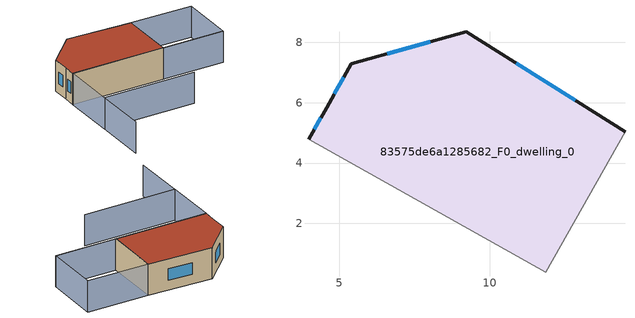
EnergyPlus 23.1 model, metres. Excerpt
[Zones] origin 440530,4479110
83575de6a1285682_F0_dwelling_0
 floor ground (EU_floor_Construction): 14.49,5.04 11.86,0.38 3.99,4.79 4.59,5.84 5.41,7.3 9.22,8.36 z0
 wall outside (EU_wall_Construction): 14.49,5.04 9.22,8.36 5.41,7.3 4.59,5.84 3.99,4.79 z0:3
 wall adiabatic (EU_wall_Construction): 3.99,4.79 11.86,0.38 14.49,5.04 z0:3
 window (EU_Window_Construction): 4.4,5.51 4.18,5.12 / 5.15,6.84 4.85,6.3 / 8.03,8.02 6.6,7.63 / 12.84,6.08 10.87,7.32 z0.94:2.06
 roof outside (EU_roof_Construction): 11.86,0.38 14.49,5.04 9.22,8.36 5.41,7.3 4.59,5.84 3.99,4.79 z3
shading: -1.04,-4.22 1.51,0.3 / 1.51,0.3 9.29,-4.09 / 1.41,0.22 4,4.82 / 4,4.82 16.98,-2.52 / 17.04,-2.59 11.83,0.39 / 11.83,0.39 14.49,5.04 / 14.49,5.04 19.7,2.05 / 19.7,2.05 17.04,-2.59 z0:3
[Building]
EU S2 Campaign: North Axis=0; Terrain=City; Solar Distribution=FullExterior
[Site:Location]
Madrid: Latitude=40.5; Longitude=-3.5; Time Zone=1; Elevation=609
[SizingPeriod:WeatherFileDays]
AnnualSizingPeriod: Begin Month=1; Begin Day of Month=1; End Month=12; End Day of Month=31; Day of Week for Start Day=Monday; Use Weather File Daylight Saving Period=No; Use Weather File Rain and Snow Indicators=No
[MATERIAL]
EU_InternalMass_Material: Roughness=MediumRough; Thickness=0.1; Conductivity=1; Density=1800; Specific Heat=900; Thermal Absorptance=0.9; Solar Absorptance=0.7; Visible Absorptance=0.7
[MATERIAL:NOMASS] Roughness=MediumRough; Thermal Absorptance=0.9; Solar Absorptance=0.7; Visible Absorptance=0.7
Name | Thermal Resistance
EU_wall_NoMass | 0.461255
EU_roof_NoMass | 0.289352
EU_floor_NoMass | 0.631313
[WINDOWMATERIAL:SIMPLEGLAZINGSYSTEM]
EU_Window_SimpleGlazing: UFactor=3.792; Solar Heat Gain Coefficient=0.85; Visible Transmittance=0.85
[CONSTRUCTION]
EU_wall_Construction: EU_wall_NoMass
EU_roof_Construction: EU_roof_NoMass
EU_floor_Construction: EU_floor_NoMass
EU_InternalMass_Construction: EU_InternalMass_Material
EU_Window_Construction: EU_Window_SimpleGlazing
[ZONE]
83575de6a1285682_F0_dwelling_0: Type=1; Multiplier=1; Ceiling Height=autocalculate; Volume=138.728; Floor Area=autocalculate; Part of Total Floor Area=Yes
[INTERNALMASS]
83575de6a1285682_F0_dwelling_0_EU_InternalMass: Construction=EU_InternalMass_Construction; Zone or ZoneList=83575de6a1285682_F0_dwelling_0; Surface Area=46.2428
[OTHEREQUIPMENT]
EU_Step8_InternalGain_83575de6a1285682_F0_dwelling_0_f000: Fuel Type=Electricity; Zone or ZoneList or Space or SpaceList=83575de6a1285682_F0_dwelling_0; Schedule=EU_Step8_GainSchedule_83575de6a1285682_F0_dwelling_0_f000; Design Level Calculation Method=Watts/Area; Power per Zone Floor Area=1; Fraction Latent=0; Fraction Radiant=0; Fraction Lost=0; Carbon Dioxide Generation Rate=0; EndUse Subcategory=EU_Step8_InternalGains
[ZONEVENTILATION:DESIGNFLOWRATE]
EU_ConstantAir_83575de6a1285682_F0_dwelling_0: Zone or ZoneList or Space or SpaceList=83575de6a1285682_F0_dwelling_0; Schedule=EU_AlwaysOn; Design Flow Rate Calculation Method=AirChanges/Hour; Air Changes per Hour=0.64; Ventilation Type=Natural; Fan Pressure Rise=0; Fan Total Efficiency=1; Constant Term Coefficient=1; Temperature Term Coefficient=0; Velocity Term Coefficient=0; Velocity Squared Term Coefficient=0; Minimum Indoor Temperature=-100; Maximum Indoor Temperature=100; Delta Temperature=-100; Minimum Outdoor Temperature=-100; Maximum Outdoor Temperature=100; Maximum Wind Speed=40
[HVACTEMPLATE:THERMOSTAT]
EU_HeatOnly_83575de6a1285682_F0_dwelling_0: Constant Heating Setpoint=20; Constant Cooling Setpoint=50
[HVACTEMPLATE:ZONE:IDEALLOADSAIRSYSTEM]
83575de6a1285682_F0_dwelling_0: Template Thermostat=EU_HeatOnly_83575de6a1285682_F0_dwelling_0; System Availability Schedule=EU_AlwaysOn; Maximum Heating Supply Air Temperature=50; Minimum Cooling Supply Air Temperature=13; Maximum Heating Supply Air Humidity Ratio=0.0156; Minimum Cooling Supply Air Humidity Ratio=0.0077; Heating Limit=NoLimit; Cooling Limit=NoLimit; Heating Availability Schedule=EU_AlwaysOn; Cooling Availability Schedule=EU_CoolingOff; Dehumidification Control Type=ConstantSensibleHeatRatio; Cooling Sensible Heat Ratio=0.7; Dehumidification Setpoint=60; Humidification Control Type=None; Humidification Setpoint=30; Outdoor Air Method=None; Outdoor Air Flow Rate per Person=0.00944; Outdoor Air Flow Rate per Zone Floor Area=0; Outdoor Air Flow Rate per Zone=0; Demand Controlled Ventilation Type=None; Outdoor Air Economizer Type=NoEconomizer; Heat Recovery Type=None; Sensible Heat Recovery Effectiveness=0.7; Latent Heat Recovery Effectiveness=0.65
[SIZING:ZONE]
83575de6a1285682_F0_dwelling_0: Zone Cooling Design Supply Air Temperature Input Method=SupplyAirTemperature; Zone Cooling Design Supply Air Temperature=13; Zone Heating Design Supply Air Temperature Input Method=SupplyAirTemperature; Zone Heating Design Supply Air Temperature=50; Zone Cooling Design Supply Air Humidity Ratio=0.008; Zone Heating Design Supply Air Humidity Ratio=0.008; Cooling Design Air Flow Method=DesignDay; Cooling Design Air Flow Rate=0; Cooling Minimum Air Flow per Zone Floor Area=0.000762; Cooling Minimum Air Flow=0; Cooling Minimum Air Flow Fraction=0.2; Heating Design Air Flow Method=DesignDay; Heating Design Air Flow Rate=0; Heating Maximum Air Flow per Zone Floor Area=0.002032; Heating Maximum Air Flow=0.141576; Heating Maximum Air Flow Fraction=0.3; Account for Dedicated Outdoor Air System=No; Dedicated Outdoor Air System Control Strategy=NeutralSupplyAir; Dedicated Outdoor Air Low Setpoint Temperature for Design=autosize; Dedicated Outdoor Air High Setpoint Temperature for Design=autosize; Zone Load Sizing Method=Sensible Load Only No Latent Load; Zone Latent Cooling Design Supply Air Humidity Ratio Input Method=HumidityRatioDifference; Zone Cooling Design Supply Air Humidity Ratio Difference=0.005; Zone Latent Heating Design Supply Air Humidity Ratio Input Method=HumidityRatioDifference; Zone Humidification Design Supply Air Humidity Ratio Difference=0.005
[SCHEDULE:CONSTANT]
Name | Hourly Value
EU_AlwaysOn | 1
EU_CoolingOff | 0
[SCHEDULE:FILE]
EU_Step8_GainSchedule_83575de6a1285682_F0_dwelling_0_f000: File=../../schedules/83575de6a1285682/83575de6a1285682_F0_dwelling_0_f000_gain.csv; Column Number=1; Rows to Skip at Top=0; Number of Hours of Data=8760; Column Separator=Comma; Interpolate to Timestep=No; Minutes per Item=60; Adjust Schedule for Daylight Savings=Yes
